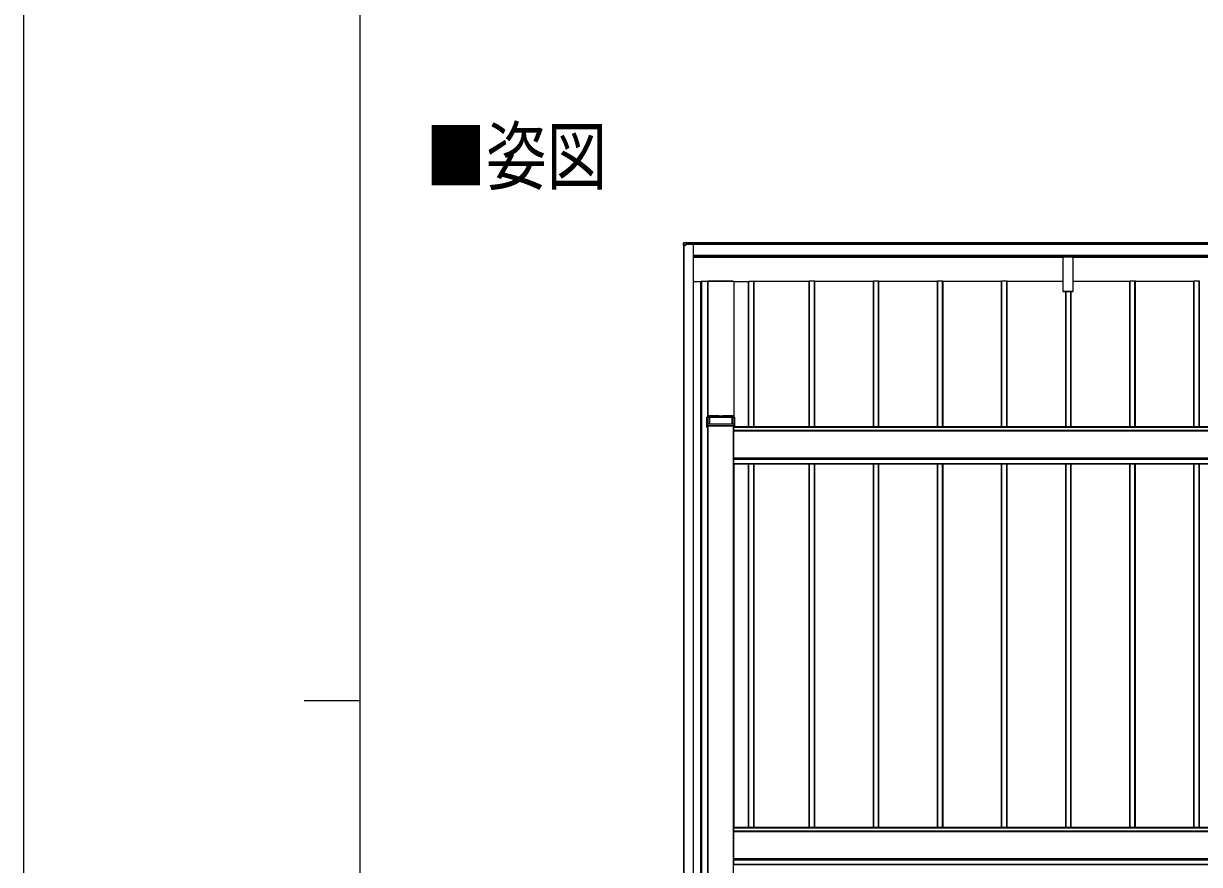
# Model space of a CAD drawing. Units: millimetres, scale not verified. Extents: x -14718 to 14718, y -10396 to 10396.
# Drawn here: x -14718 to -11049, y -73 to 2549 of the extents above; entities that cross this region are included whole.
import ezdxf
from ezdxf.enums import TextEntityAlignment as Align

# ---------------------------------------------------------------- set-up
doc = ezdxf.new("R2010")
doc.units = ezdxf.units.MM
doc.header["$LTSCALE"] = 50
for name, color, linetype in [('0-2_USER1', 3, 'Continuous'), ('0-4_YKK_A1', 4, 'Continuous'), ('0-6_YKK_ZWAK', 7, 'Continuous')]:
    doc.layers.add(name, color=color, linetype=linetype)
doc.styles.add('ＭＳ ゴシック', font='')
doc.styles.get('ＭＳ ゴシック').set_extended_font_data('MS Gothic')

msp = doc.modelspace()

# ---------------------------------------------------------------- linework, layer by layer
at = {"layer": '0-4_YKK_A1'}
for p, q in [((-12658.43, 1858.13), (-12658.43, 1865.17)), ((-12658.43, 1858.13), (-12658.43, 1856.7)), ((-12650.43, 1866.15), (-12657.97, 1865.67)), ((-12650.43, 1865.66), (-12657.97, 1865.19)), ((-12657.97, 1865.19), (-12657.97, 1858.15)), ((-12657.97, 1858.15), (-12652.25, 1858.16)), ((-12657.97, 1856.68), (-12657.43, 1856.68)), ((-12657.43, 1858.12), (-12651.93, 1858.13)), ((-12657.43, 1858.12), (-12657.43, 1858.1)), ((-12657.43, -3136.49), (-12657.43, 1858.1)), ((-12656.93, -3136.49), (-12656.93, 1858.12)), ((-12652.25, 1858.16), (-12652.25, 1859.36)), ((-12651.93, 1859.35), (-12651.93, 1858.15)), ((-12651.93, 1858.13), (-12651.93, 1858.15)), ((-12627.93, 1859.61), (-12651.73, 1859.61)), ((-12651.65, 1859.96), (-12650.43, 1859.97)), ((-12650.43, 1859.66), (-12651.63, 1859.65)), ((-12651.63, 1859.65), (-12651.63, 1859.63)), ((-12650.43, 1859.63), (-12651.63, 1859.63)), ((-12650.43, 1866.15), (-12650.43, 1865.66)), ((-12650.43, 1865.66), (-12650.43, 1859.97)), ((-7255.93, 1865.09), (-12650.43, 1865.09)), ((-7255.93, 1864.61), (-12650.43, 1864.61)), ((-7255.93, 1860.41), (-12650.43, 1860.41)), ((-7255.93, 1860.1), (-12650.43, 1860.1)), ((-7255.93, 1860.08), (-12650.43, 1860.08)), ((-12650.43, 1859.97), (-12650.43, 1859.66)), ((-7255.93, 1859.77), (-12650.43, 1859.77)), ((-12650.43, 1859.63), (-12650.43, 1859.66)), ((-12627.93, -3138.04), (-12627.93, 1859.61)), ((-12627.43, -3138.06), (-12627.43, 1859.6)), ((-7274.93, 1825.59), (-12627.43, 1825.59)), ((-7274.93, 1825.08), (-12627.43, 1825.08)), ((-12627.43, 1825.04), (-7274.93, 1825.04)), ((-7274.93, 1825.04), (-12627.43, 1825.04)), ((-11474.53, 1819.66), (-12627.43, 1819.66)), ((-11474.53, 1819.56), (-12627.43, 1819.56)), ((-11474.53, 1824.64), (-11474.53, 1825.04)), ((-11474.53, 1823.79), (-11474.53, 1824.64)), ((-11474.53, 1824.64), (-11444.53, 1824.64)), ((-11474.53, 1821.89), (-11474.53, 1823.79)), ((-11444.53, 1823.79), (-11474.53, 1823.79)), ((-11474.53, 1821.04), (-11474.53, 1821.89)), ((-11474.53, 1821.89), (-11444.53, 1821.89)), ((-11474.53, 1713.99), (-11474.53, 1821.04)), ((-11444.53, 1821.04), (-11474.53, 1821.04)), ((-11444.53, 1825.04), (-11444.53, 1824.64)), ((-11444.53, 1824.64), (-11444.53, 1823.79)), ((-11444.53, 1823.79), (-11444.53, 1821.89)), ((-11444.53, 1821.89), (-11444.53, 1821.04)), ((-11444.53, 1821.04), (-11444.53, 1713.99)), ((-10474.53, 1819.66), (-11444.53, 1819.66)), ((-10474.53, 1819.56), (-11444.53, 1819.56)), ((-12627.43, 1744.45), (-12604.43, 1744.45)), ((-12604.43, -3103.62), (-12604.43, 1744.45)), ((-12602.43, -3103.62), (-12602.43, 1744.52)), ((-12601.93, -3103.62), (-12601.93, 1745.57)), ((-12601.93, 1745.57), (-12582.73, 1745.57)), ((-12583.43, 1745.51), (-12583.43, 1325.77)), ((-12583.13, 1745.52), (-12583.13, 1325.78)), ((-12583.13, 1745.52), (-12501.73, 1745.52)), ((-12582.73, 1745.52), (-12582.73, 1745.57)), ((-12582.43, 1745.64), (-12580.63, 1745.64)), ((-12582.43, 1745.52), (-12582.43, 1745.64)), ((-12580.63, 1745.52), (-12580.63, 1745.64)), ((-12504.53, 1745.57), (-12580.33, 1745.57)), ((-12580.33, 1745.52), (-12580.33, 1745.57)), ((-12504.53, 1745.52), (-12504.53, 1745.57)), ((-12504.23, 1745.64), (-12502.43, 1745.64)), ((-12504.23, 1745.64), (-12504.23, 1745.52)), ((-12502.43, 1745.64), (-12502.43, 1745.52)), ((-12501.73, 1745.52), (-12501.73, 1325.78)), ((-12501.43, 1745.51), (-12501.43, 1325.77)), ((-12500.43, 1321.77), (-12500.43, 1744.44)), ((-12500.43, 1744.44), (-12455.73, 1744.44)), ((-12455.73, 1291.23), (-12455.73, 1744.44)), ((-12455.43, 1291.23), (-12455.43, 1745.54)), ((-12454.43, 1291.23), (-12454.43, 1745.57)), ((-12454.43, 1745.57), (-12439.43, 1745.57)), ((-12439.43, 1291.23), (-12439.43, 1745.57)), ((-12438.43, 1291.23), (-12438.43, 1745.54)), ((-12266.43, 1744.45), (-12438.43, 1744.45)), ((-12266.43, 1291.23), (-12266.43, 1745.54)), ((-12250.43, 1745.58), (-12265.43, 1745.58)), ((-12265.43, 1291.23), (-12265.43, 1745.58)), ((-12250.43, 1291.23), (-12250.43, 1745.58)), ((-12249.43, 1291.23), (-12249.43, 1745.54)), ((-12066.43, 1744.45), (-12249.13, 1744.45)), ((-12249.13, 1291.23), (-12249.13, 1744.45)), ((-12066.43, 1291.23), (-12066.43, 1745.54)), ((-12050.43, 1745.58), (-12065.43, 1745.58)), ((-12065.43, 1291.23), (-12065.43, 1745.58)), ((-12050.43, 1291.23), (-12050.43, 1745.58)), ((-12049.43, 1291.23), (-12049.43, 1745.54)), ((-11866.43, 1744.45), (-12049.13, 1744.45)), ((-12049.13, 1291.23), (-12049.13, 1744.45)), ((-11866.43, 1291.23), (-11866.43, 1745.54)), ((-11850.43, 1745.58), (-11865.43, 1745.58)), ((-11865.43, 1291.23), (-11865.43, 1745.58)), ((-11850.43, 1291.23), (-11850.43, 1745.58)), ((-11849.43, 1291.23), (-11849.43, 1745.54)), ((-11666.43, 1744.45), (-11849.13, 1744.45)), ((-11849.13, 1291.23), (-11849.13, 1744.45)), ((-11666.43, 1291.23), (-11666.43, 1745.54)), ((-11650.43, 1745.58), (-11665.43, 1745.58)), ((-11665.43, 1291.23), (-11665.43, 1745.58)), ((-11650.43, 1291.23), (-11650.43, 1745.58)), ((-11649.43, 1291.23), (-11649.43, 1745.54)), ((-11474.53, 1744.45), (-11649.13, 1744.45)), ((-11649.13, 1291.23), (-11649.13, 1744.45)), ((-11266.43, 1744.45), (-11444.53, 1744.45)), ((-11266.43, 1291.23), (-11266.43, 1745.54)), ((-11265.43, 1291.23), (-11265.43, 1745.58)), ((-11249.49, 1745.57), (-11264.49, 1745.57)), ((-11250.43, 1291.23), (-11250.43, 1745.58)), ((-11249.43, 1291.23), (-11249.43, 1745.54)), ((-11066.43, 1744.45), (-11249.13, 1744.45)), ((-11249.13, 1291.23), (-11249.13, 1744.45)), ((-11066.43, 1291.23), (-11066.43, 1745.54)), ((-11050.43, 1745.58), (-11065.43, 1745.58)), ((-11065.43, 1291.23), (-11065.43, 1745.58)), ((-11050.43, 1291.23), (-11050.43, 1745.58)), ((-11049.43, 1291.23), (-11049.43, 1745.54)), ((-11474.53, 1713.68), (-11474.53, 1713.99)), ((-11474.53, 1713.99), (-11444.53, 1713.99)), ((-11474.53, 1713.61), (-11474.53, 1713.68)), ((-11444.53, 1713.68), (-11474.53, 1713.68)), ((-11474.53, 1713.61), (-11444.53, 1713.61)), ((-11474.53, 1713.61), (-11474.53, 1713.61)), ((-11474.53, 1713.61), (-11444.53, 1713.61)), ((-11466.43, 1291.23), (-11466.43, 1713.61)), ((-11465.43, 1291.23), (-11465.43, 1713.61)), ((-11450.43, 1291.23), (-11450.43, 1713.61)), ((-11449.43, 1291.23), (-11449.43, 1713.61)), ((-11449.13, 1291.23), (-11449.13, 1713.61)), ((-11444.53, 1713.99), (-11444.53, 1713.68)), ((-11444.53, 1713.61), (-11444.53, 1713.68)), ((-11444.53, 1713.61), (-11444.53, 1713.61)), ((-12585.43, 1294.32), (-12585.43, 1321.76)), ((-12584.93, 1321.77), (-12578.88, 1321.77)), ((-12584.93, 1321.77), (-12584.93, 1300.17)), ((-12583.43, 1325.75), (-12583.43, 1325.77)), ((-12583.13, 1325.78), (-12501.73, 1325.78)), ((-12579.93, 1325.74), (-12583.13, 1325.74)), ((-12582.73, 1321.77), (-12582.73, 1325.74)), ((-12582.43, 1321.77), (-12582.43, 1325.74)), ((-12580.63, 1321.77), (-12580.63, 1325.74)), ((-12580.33, 1321.77), (-12580.33, 1325.74)), ((-12579.63, 1325.65), (-12579.63, 1325.72)), ((-12578.93, 1325.63), (-12579.13, 1325.63)), ((-12578.88, 1300.3), (-12578.88, 1321.77)), ((-12578.43, 1325.72), (-12578.43, 1325.65)), ((-12578.41, 1321.76), (-12578.11, 1321.73)), ((-12578.41, 1321.76), (-12578.41, 1300.3)), ((-12547.93, 1325.74), (-12578.13, 1325.74)), ((-12578.11, 1300.3), (-12578.11, 1321.73)), ((-12577.64, 1321.72), (-12507.23, 1321.72)), ((-12577.64, 1321.72), (-12577.64, 1300.3)), ((-12506.73, 1325.74), (-12536.93, 1325.74)), ((-12507.23, 1300.3), (-12507.23, 1321.72)), ((-12506.76, 1321.73), (-12506.45, 1321.76)), ((-12506.76, 1321.73), (-12506.76, 1300.3)), ((-12506.45, 1300.3), (-12506.45, 1321.76)), ((-12506.43, 1325.65), (-12506.43, 1325.72)), ((-12505.99, 1321.77), (-12499.93, 1321.77)), ((-12505.99, 1321.77), (-12505.99, 1300.3)), ((-12505.73, 1325.63), (-12505.93, 1325.63)), ((-12505.23, 1325.72), (-12505.23, 1325.65)), ((-12501.73, 1325.74), (-12504.93, 1325.74)), ((-12504.53, 1321.77), (-12504.53, 1325.74)), ((-12504.23, 1325.74), (-12504.23, 1321.77)), ((-12502.43, 1325.74), (-12502.43, 1321.77)), ((-12501.43, 1325.77), (-12501.43, 1325.75)), ((-12499.93, 1300.17), (-12499.93, 1321.77)), ((-12499.43, 1321.76), (-12499.43, 1294.32)), ((-12585.43, 1294.32), (-12585.1, 1299.83)), ((-12585.43, 1290.77), (-12585.43, 1294.32)), ((-12585.43, 1290.77), (-12585.43, 1290.7)), ((-12585.43, 1290.7), (-12582.93, 1290.7)), ((-12585.43, 1290.7), (-12582.93, 1290.7)), ((-12585.43, 1290.7), (-12585.43, 1290.7)), ((-12584.6, 1299.85), (-12584.94, 1294.33)), ((-12584.94, 1294.33), (-12499.93, 1294.33)), ((-12500.27, 1300.3), (-12584.6, 1300.3)), ((-12584.6, 1300.3), (-12584.6, 1300.3)), ((-12584.6, 1299.85), (-12584.6, 1300.3)), ((-12500.27, 1299.85), (-12584.6, 1299.85)), ((-12582.93, 1294.23), (-12582.93, 1290.7)), ((-12582.93, 1290.7), (-12582.93, 1290.7)), ((-12582.73, -2567.3), (-12582.73, 1294.24)), ((-12582.43, -2567.3), (-12582.43, 1294.25)), ((-12502.43, 1294.25), (-12582.43, 1294.25)), ((-12581.93, -2567.3), (-12581.93, 1294.25)), ((-12502.93, -2567.3), (-12502.93, 1294.25)), ((-12502.43, -2567.3), (-12502.43, 1294.25)), ((-12501.93, 1290.74), (-12501.93, 1294.23)), ((-7405.43, 1291.23), (-12501.93, 1291.23)), ((-12501.93, 1290.74), (-12501.93, 1291.23)), ((-12501.93, 1279.71), (-12501.93, 1290.74)), ((-12501.93, 1290.74), (-7402.93, 1290.74)), ((-12500.27, 1300.3), (-12500.27, 1300.3)), ((-12500.27, 1299.85), (-12500.27, 1300.3)), ((-12499.93, 1294.33), (-12500.27, 1299.85)), ((-12499.77, 1299.83), (-12499.43, 1294.32)), ((-12499.43, 1294.32), (-12499.43, 1291.23)), ((-12502.43, 1266.85), (-12501.93, 1266.85)), ((-12502.43, 1266.85), (-12501.93, 1266.85)), ((-12502.43, 1265.12), (-12501.93, 1265.12)), ((-12502.43, 1265.12), (-12501.93, 1265.12)), ((-7402.93, 1279.71), (-12501.93, 1279.71)), ((-12501.93, 1279.23), (-12501.93, 1279.71)), ((-12501.93, 1195.28), (-12501.93, 1279.23)), ((-12501.93, 1279.23), (-7402.93, 1279.23)), ((-12502.43, 1208.89), (-12501.93, 1208.89)), ((-12502.43, 1207.16), (-12501.93, 1207.16)), ((-12501.93, 1194.76), (-12501.93, 1195.28)), ((-12501.93, 1195.28), (-7402.93, 1195.28)), ((-12501.93, 1191.34), (-12501.93, 1194.76)), ((-12501.93, 1194.76), (-7402.93, 1194.76)), ((-12501.93, 1190.31), (-12501.93, 1191.34)), ((-12501.93, 1191.34), (-7402.93, 1191.34)), ((-12501.93, 1176.81), (-12501.93, 1190.31)), ((-12501.93, 1190.31), (-7402.93, 1190.31)), ((-12501.93, 1176.3), (-12501.93, 1176.81)), ((-12501.93, 1176.81), (-7402.93, 1176.81)), ((-12501.93, 1176.24), (-12501.93, 1176.3)), ((-12501.93, 1176.3), (-7402.93, 1176.3)), ((-12501.93, 1176.24), (-12501.93, 1176.24)), ((-12501.93, 1176.24), (-7402.93, 1176.24)), ((-12500.43, 41.99), (-12500.43, 1176.24)), ((-12500.43, 1176.24), (-7404.43, 1176.24)), ((-12455.73, 41.99), (-12455.73, 1176.24)), ((-12455.43, 41.99), (-12455.43, 1176.24)), ((-12454.43, 41.99), (-12454.43, 1176.24)), ((-12439.43, 41.99), (-12439.43, 1176.24)), ((-12438.43, 41.99), (-12438.43, 1176.24)), ((-12266.43, 41.99), (-12266.43, 1176.24)), ((-12265.43, 41.99), (-12265.43, 1176.24)), ((-12250.43, 41.99), (-12250.43, 1176.24)), ((-12249.43, 41.99), (-12249.43, 1176.24)), ((-12249.13, 41.99), (-12249.13, 1176.24)), ((-12066.43, 41.99), (-12066.43, 1176.24)), ((-12065.43, 41.99), (-12065.43, 1176.24)), ((-12050.43, 41.99), (-12050.43, 1176.24)), ((-12049.43, 41.99), (-12049.43, 1176.24)), ((-12049.13, 41.99), (-12049.13, 1176.24)), ((-11866.43, 41.99), (-11866.43, 1176.24)), ((-11865.43, 41.99), (-11865.43, 1176.24)), ((-11850.43, 41.99), (-11850.43, 1176.24)), ((-11849.43, 41.99), (-11849.43, 1176.24)), ((-11849.13, 41.99), (-11849.13, 1176.24)), ((-11666.43, 41.99), (-11666.43, 1176.24)), ((-11665.43, 41.99), (-11665.43, 1176.24)), ((-11650.43, 41.99), (-11650.43, 1176.24)), ((-11649.43, 41.99), (-11649.43, 1176.24)), ((-11649.13, 41.99), (-11649.13, 1176.24)), ((-11466.43, 41.99), (-11466.43, 1176.24)), ((-11465.43, 41.99), (-11465.43, 1176.24)), ((-11450.43, 41.99), (-11450.43, 1176.24)), ((-11449.43, 41.99), (-11449.43, 1176.24)), ((-11449.13, 41.99), (-11449.13, 1176.24)), ((-11266.43, 41.99), (-11266.43, 1176.24)), ((-11265.43, 41.99), (-11265.43, 1176.24)), ((-11250.43, 41.99), (-11250.43, 1176.24)), ((-11249.43, 41.99), (-11249.43, 1176.24)), ((-11249.13, 41.99), (-11249.13, 1176.24)), ((-11066.43, 41.99), (-11066.43, 1176.24)), ((-11065.43, 41.99), (-11065.43, 1176.24)), ((-11050.43, 41.99), (-11050.43, 1176.24)), ((-11049.43, 41.99), (-11049.43, 1176.24)), ((-7402.93, 41.99), (-12501.93, 41.99)), ((-12501.93, 41.51), (-12501.93, 41.99)), ((-12501.93, 30.47), (-12501.93, 41.51)), ((-12501.93, 41.51), (-7402.93, 41.51)), ((-12502.43, 17.62), (-12501.93, 17.62)), ((-12502.43, 15.89), (-12501.93, 15.89)), ((-7402.93, 30.47), (-12501.93, 30.47)), ((-12501.93, 29.99), (-12501.93, 30.47)), ((-12501.93, -53.96), (-12501.93, 29.99)), ((-12501.93, 29.99), (-7402.93, 29.99)), ((-12502.43, -40.35), (-12501.93, -40.35)), ((-12502.43, -42.08), (-12501.93, -42.08)), ((-12501.93, -54.48), (-12501.93, -53.96)), ((-12501.93, -53.96), (-7402.93, -53.96)), ((-12501.93, -57.9), (-12501.93, -54.48)), ((-12501.93, -54.48), (-7402.93, -54.48)), ((-12501.93, -58.93), (-12501.93, -57.9)), ((-12501.93, -57.9), (-7402.93, -57.9)), ((-12501.93, -72.43), (-12501.93, -58.93)), ((-12501.93, -58.93), (-7402.93, -58.93)), ((-12501.93, -72.94), (-12501.93, -72.43)), ((-12501.93, -72.43), (-7402.93, -72.43)), ((-12501.93, -72.99), (-12501.93, -72.94)), ((-12501.93, -72.94), (-7402.93, -72.94))]:
    msp.add_line(p, q, dxfattribs=at)
msp.add_lwpolyline([(-12501.93, 1279.22), (-12501.93, 1279.7), (-12501.93, 1290.74)], dxfattribs=at)
for centre, radius, start, end in [((-12658.08, 1861.89), 3.31, 88.04871, 96.2006), ((-12658.08, 1854.85), 3.31, 88.04871, 96.2006), ((-12658.08, 1859.99), 3.31, 263.7994, 271.95129), ((-12657.93, 1865.17), 0.5, 93.6197, 180), ((-12655.99, 1865.43), 1.99, 173.18988, 187.0582), ((-12652.17, 1857.03), 2.33, 84.20874, 92.03055), ((-12652.17, 1855.83), 2.33, 84.20874, 92.03055), ((-12650.25, 1859.89), 1.41, 177.03216, 189.72415), ((-12626.87, 1856.01), 3.6, 84.01335, 91.98909), ((-12603.94, 1758.83), 14.39, 268.01091, 275.98665), ((-12602.06, 1741.98), 3.6, 88.01091, 95.98665), ((-12583.21, 1743.36), 2.16, 88.01091, 95.98665), ((-12582.66, 1747.73), 2.16, 268.01091, 275.98665), ((-12580.41, 1747.73), 2.16, 264.01335, 271.98909), ((-12504.46, 1747.73), 2.16, 268.01091, 275.98665), ((-12501.66, 1743.36), 2.16, 84.01335, 91.98909), ((-12500.47, 1794.58), 50.13, 268.89276, 270.03569), ((-12455.66, 1746.6), 2.16, 268.01091, 275.98665), ((-12454.68, 1738.38), 7.19, 88.01091, 95.98665), ((-12439.19, 1738.38), 7.19, 84.01335, 91.98909), ((-12265.68, 1738.39), 7.19, 88.01091, 95.98665), ((-12250.19, 1738.39), 7.19, 84.01335, 91.98909), ((-12249.21, 1746.61), 2.16, 264.01335, 271.98909), ((-12065.68, 1738.39), 7.19, 88.01091, 95.98665), ((-12050.19, 1738.39), 7.19, 84.01335, 91.98909), ((-12049.21, 1746.61), 2.16, 264.01335, 271.98909), ((-11865.68, 1738.39), 7.19, 88.01091, 95.98665), ((-11850.19, 1738.39), 7.19, 84.01335, 91.98909), ((-11849.21, 1746.61), 2.16, 264.01335, 271.98909), ((-11665.68, 1738.39), 7.19, 88.01091, 95.98665), ((-11650.19, 1738.39), 7.19, 84.01335, 91.98909), ((-11649.21, 1746.61), 2.16, 264.01335, 271.98909), ((-11264.74, 1738.38), 7.19, 88.01091, 95.98665), ((-11249.24, 1738.38), 7.19, 84.01335, 91.98909), ((-11248.27, 1746.59), 2.16, 264.01335, 271.98909), ((-11065.68, 1738.39), 7.19, 88.01091, 95.98665), ((-11050.19, 1738.39), 7.19, 84.01335, 91.98909), ((-11049.21, 1746.61), 2.16, 264.01335, 271.98909), ((-12585.06, 1318.18), 3.6, 88.01091, 95.98665), ((-12583.21, 1323.62), 2.16, 88.01091, 95.98665), ((-12583.21, 1327.89), 2.16, 264.01335, 271.98909), ((-12579.86, 1323.58), 2.16, 84.01335, 91.98909), ((-12579.26, 1329.23), 3.6, 264.01335, 271.98909), ((-12578.81, 1329.23), 3.6, 268.01091, 275.98665), ((-12578.81, 1315.01), 6.76, 86.60841, 90.59189), ((-12578.21, 1323.58), 2.16, 88.01091, 95.98665), ((-12577.71, 1328.48), 6.76, 266.60841, 270.59189), ((-12507.16, 1328.48), 6.76, 269.40811, 273.39159), ((-12506.66, 1323.58), 2.16, 84.01335, 91.98909), ((-12506.05, 1315.01), 6.76, 89.40811, 93.39159), ((-12506.06, 1329.23), 3.6, 264.01335, 271.98909), ((-12505.61, 1329.23), 3.6, 268.01091, 275.98665), ((-12505.01, 1323.58), 2.16, 88.01091, 95.98665), ((-12501.66, 1323.62), 2.16, 84.01335, 91.98909), ((-12501.66, 1327.89), 2.16, 268.01091, 275.98665), ((-12499.81, 1318.18), 3.6, 84.01335, 91.98909), ((-12584.6, 1299.8), 0.5, 90, 176.49039), ((-12584.8, 1298.53), 1.33, 81.1907, 102.80687), ((-12582.56, 1290.65), 3.6, 88.01091, 95.98665), ((-12502.31, 1290.65), 3.6, 84.01335, 91.98909), ((-12500.27, 1299.8), 0.5, 3.50961, 90), ((-12500.07, 1298.53), 1.33, 77.19313, 98.8093), ((-12499.24, 1271.79), 3.2, 147.52075, 179.99876), ((-12499.24, 1271.78), 3.2, 147.52075, 179.99876), ((-12499.24, 1202.23), 3.2, 180.00124, 212.47925), ((-12499.24, 1199.44), 3.2, 180.00124, 212.47925), ((-12499.24, 22.55), 3.2, 147.52075, 179.99876), ((-12499.24, -47.01), 3.2, 180.00124, 212.47925), ((-12499.24, -49.8), 3.2, 180.00124, 212.47925)]:
    msp.add_arc(centre, radius, start, end, dxfattribs=at)
for centre, major_axis, ratio, start_param, end_param in [((-12651.65, 1859.36), (0.479, 0.362), 0.997782, 0.9249309, 2.4957272), ((-12651.63, 1859.35), (0.227, 0.197), 0.995696, 0.8573343, 2.4281306), ((-12651.63, 1859.33), (0.24, 0.181), 0.997782, 0.9249309, 2.4957272), ((-12584.93, 1294.32), (0.501, 0), 0.034899, 1.5745278, 3.1415972), ((-12499.94, 1294.32), (0.501, 0), 0.034899, 6.2831808, 7.8502502)]:
    msp.add_ellipse(centre, major_axis=major_axis, ratio=ratio, start_param=start_param, end_param=end_param, dxfattribs=at)
at = {"layer": '0-6_YKK_ZWAK'}
for p, q in [((-13667.43, -8836.3), (-13667.43, 9713.7)), ((-13842.43, 438.7), (-13667.43, 438.7))]:
    msp.add_line(p, q, dxfattribs=at)
msp.add_lwpolyline([(-14717.5, -10393.8), (14717.5, -10393.8), (14717.5, 10396.2), (-14717.5, 10396.2)], close=True, dxfattribs=at)

# ---------------------------------------------------------------- texts
at = {"layer": '0-2_USER1', "style": 'ＭＳ ゴシック', "width": 0.8}
msp.add_text('■姿図', height=173.2, dxfattribs=at).set_placement((-13463.71, 1996.9), align=Align.BOTTOM_LEFT)

doc.saveas('drawing.dxf')
